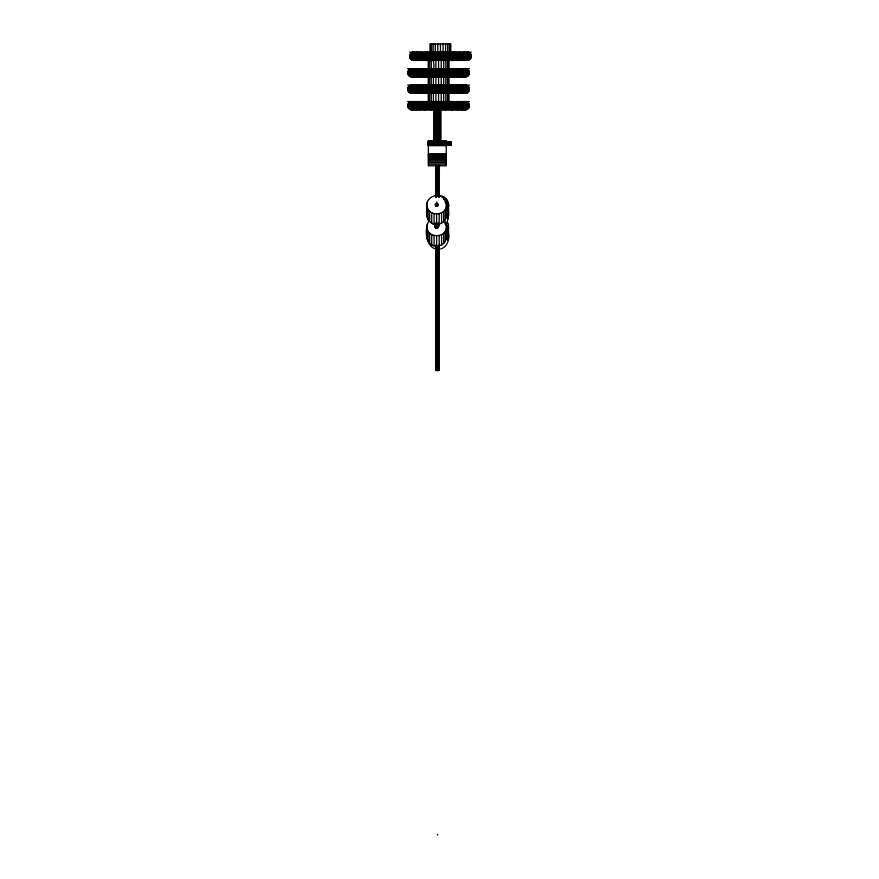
<?xml version="1.0" encoding="UTF-8"?>
<svg xmlns="http://www.w3.org/2000/svg" width="879" height="879" viewBox="0 0 879 879"><rect width="100%" height="100%" fill="white"/><g stroke="black" fill="none" stroke-linecap="round" stroke-linejoin="round"><path stroke-width="1.32" d="M467.199 52.18C472.539 51.96 472.539 60.64 467.199 60.409L413.69 60.409C408.339 60.64 408.339 51.96 413.69 52.18M465.31 68.65C470.661 68.419 470.661 77.099 465.31 76.88L411.801 76.88C406.461 77.099 406.461 68.419 411.801 68.65M465.31 85.109C470.661 84.889 470.661 93.57 465.31 93.339L411.801 93.339C406.461 93.57 406.461 84.889 411.801 85.109M465.31 101.579C470.661 101.349 470.661 110.029 465.31 109.809L411.801 109.809C406.461 110.029 406.461 101.349 411.801 101.579M438.379 223.222C441.687 227.375 433.633 230.529 435.566 225.595M426.853 204.752C426.908 198.588 433.655 194.358 439.379 195.973C448.015 198.017 447.125 208.499 446.609 215.245C446.554 221.42 439.797 225.65 434.083 224.024C425.436 221.991 426.337 211.509 426.853 204.752L427.161 217.465M426.853 215.069L427.216 202.379M443.785 220.233C449.674 227.914 449.092 245.878 436.632 246.197C424.744 245.779 424.865 230.155 428.227 222.002M426.853 236.901L427.216 224.211M446.609 204.928C446.598 215.509 429.721 217.245 427.161 207.147M448.664 204.928L448.301 217.629L448.356 202.544L448.301 207.312C449.982 201.324 444.862 195.545 438.885 195.643M446.609 226.76C446.587 238.681 426.645 238.517 426.853 226.584M445.224 202.093C449.894 207.796 449.015 216.805 446.686 223.343M448.301 229.144L448.356 224.376L447.389 222.145M445.224 223.453C450.487 230.628 450.828 245.933 440.643 248.955M447.949 240.231L448.664 226.76M436.358 369.422C433.962 370.784 440.687 371.136 438.973 369.499M414.207 69.199L415.833 68.65M414.657 69.199L416.283 68.65M414.207 85.659L416.283 85.109M414.657 85.659L415.437 85.252M414.207 102.129L416.283 101.579M414.657 102.129L415.437 101.711M433.512 52.18C430.238 57.212 435.72 63.277 433.413 68.65M447.367 60.409L448.433 56.564L447.367 52.18M431.633 68.65L430.567 72.496L431.633 76.88M445.488 76.88L446.543 73.034L445.488 68.65M431.633 85.109L430.567 88.966L431.633 93.339M445.488 93.339L446.543 89.493L445.488 85.109M431.633 101.579L430.567 105.425L431.633 109.809M445.488 109.809L446.543 105.963L445.488 101.579M436.358 363.631C433.962 364.994 440.687 365.345 438.973 363.708M436.358 346.293C433.962 347.644 440.676 347.996 438.973 346.37M436.358 317.473C433.973 318.813 440.676 319.154 438.973 317.55M436.358 277.303C433.863 278.863 441.489 278.654 438.621 277.27M427.062 52.18C424.205 53.399 424.205 59.201 427.062 60.409M453.817 60.409C456.684 59.201 456.684 53.399 453.817 52.18M425.183 68.65C422.316 69.859 422.316 75.671 425.183 76.88M451.938 76.88C454.795 75.671 454.795 69.859 451.938 68.65M425.183 85.109C422.316 86.329 422.316 92.13 425.183 93.339M451.938 93.339C454.795 92.13 454.795 86.329 451.938 85.109M425.183 101.579C422.316 102.788 422.316 108.6 425.183 109.809M451.938 109.809C454.795 108.6 454.795 102.788 451.938 101.579M421.524 52.18C417.602 52.729 417.602 59.871 421.524 60.409M459.365 60.409C463.277 59.871 463.277 52.729 459.365 52.18M419.635 68.65C415.723 69.188 415.723 76.341 419.635 76.88M457.476 76.88C461.398 76.341 461.398 69.188 457.476 68.65M419.635 85.109C415.723 85.659 415.723 92.8 419.635 93.339M457.476 93.339C461.398 92.8 461.398 85.659 457.476 85.109M419.635 101.579C415.723 102.118 415.723 109.26 419.635 109.809M457.476 109.809C461.398 109.26 461.398 102.118 457.476 101.579M416.877 52.322L417.723 52.18M417.327 52.322L418.173 52.18M417.272 52.18C412.57 52.29 412.57 60.31 417.272 60.409M463.618 60.409C468.309 60.31 468.309 52.29 463.618 52.18M415.382 68.65C410.691 68.749 410.691 76.781 415.382 76.88M461.728 76.88C466.43 76.781 466.43 68.749 461.728 68.65M415.382 85.109C410.691 85.219 410.691 93.24 415.382 93.339M461.728 93.339C466.43 93.24 466.43 85.219 461.728 85.109M415.382 101.579C410.691 101.678 410.691 109.71 415.382 109.809M461.728 109.809C466.43 109.71 466.43 101.678 461.728 101.579M414.602 52.18C409.416 52.037 409.416 60.563 414.602 60.409M466.288 60.409C471.463 60.563 471.463 52.037 466.288 52.18M412.712 68.65C407.537 68.507 407.537 77.022 412.712 76.88M464.398 76.88C469.584 77.022 469.584 68.507 464.398 68.65M412.712 85.109C407.537 84.966 407.537 93.493 412.712 93.339M464.398 93.339C469.584 93.493 469.584 84.966 464.398 85.109M412.712 101.579C407.537 101.437 407.537 109.952 412.712 109.809M464.398 109.809C469.584 109.952 469.584 101.437 464.398 101.579M409.57 52.18L471.309 52.18M412.614 52.322L468.276 52.322M411.614 52.729L469.276 52.729M410.746 53.388L470.133 53.388M410.086 54.245L470.792 54.245M409.68 55.234L471.21 55.234M409.57 56.036L471.309 56.036M409.57 56.564L471.309 56.564M409.68 57.366L471.21 57.366M410.086 58.355L470.792 58.355M410.746 59.212L470.133 59.212M411.614 59.86L469.276 59.86M412.614 60.277L468.276 60.277M407.691 68.65L469.43 68.65M410.724 68.793L466.386 68.793M409.724 69.199L467.386 69.199M408.867 69.848L468.254 69.848M408.208 70.705L468.914 70.705M407.79 71.693L469.32 71.693M407.691 72.496L469.43 72.496M407.691 73.034L469.43 73.034M407.79 73.825L469.32 73.825M408.208 74.825L468.914 74.825M408.867 75.671L468.254 75.671M409.724 76.33L467.386 76.33M410.724 76.737L466.386 76.737M407.691 85.109L469.43 85.109M410.724 85.252L466.386 85.252M409.724 85.659L467.386 85.659M408.867 86.318L468.254 86.318M408.208 87.175L468.914 87.175M407.79 88.164L469.32 88.164M407.691 88.966L469.43 88.966M407.691 89.493L469.43 89.493M407.79 90.295L469.32 90.295M408.208 91.284L468.914 91.284M408.867 92.141L468.254 92.141M409.724 92.789L467.386 92.789M410.724 93.207L466.386 93.207M407.691 101.579L469.43 101.579M410.724 101.711L466.386 101.711M409.724 102.129L467.386 102.129M408.867 102.777L468.254 102.777M408.208 103.634L468.914 103.634M407.79 104.623L469.32 104.623M407.691 105.425L469.43 105.425M407.691 105.963L469.43 105.963M407.79 106.755L469.32 106.755M408.208 107.754L468.914 107.754M408.867 108.6L468.254 108.6M409.724 109.26L467.386 109.26M410.724 109.666L466.386 109.666M428.37 140.981L446.268 140.981M428.37 141.398L446.268 141.398M427.743 145.266L427.743 141.98L451.004 141.98L451.004 145.266L445.675 145.211M427.743 142.035L428.37 142.035M445.675 142.035L451.004 142.035M427.743 142.2L428.37 142.2M445.675 142.2L451.004 142.2M427.743 142.464L451.004 142.464M427.743 142.805L428.37 142.805M445.675 142.805L451.004 142.805M427.743 143.2L451.004 143.2M427.743 143.629L428.37 143.629M445.675 143.629L451.004 143.629M428.37 143.98L446.268 143.98M427.743 144.046L428.37 144.046M445.675 144.046L451.004 144.046M427.743 144.442L428.37 144.442M445.675 144.442L451.004 144.442M427.743 144.782L451.004 144.782M427.743 145.046L428.37 145.046M445.675 145.046L451.004 145.046M427.743 145.211L428.37 145.211M428.37 145.661L446.268 145.661M428.37 154.528L446.268 154.528M428.37 154.979L446.268 154.979M428.37 155.616L446.268 155.616M428.37 156.429L446.268 156.429M428.37 157.418L446.268 157.418M428.37 158.55L446.268 158.55M428.37 159.813L446.268 159.813M428.37 161.187L446.268 161.187M428.37 162.659L446.268 162.659M428.37 164.186L446.268 164.186M433.05 224.321L439.225 224.321M416.877 60.277L418.173 60.409M416.283 76.88L414.657 76.33M415.833 76.88L414.207 76.33M416.283 93.339L414.657 92.789M415.833 93.339L414.207 92.789M416.283 109.809L414.207 109.26M435.534 248.9C431.501 247.856 428.293 244.153 428.304 239.923M414.657 109.26L415.437 109.666M438.16 225.903L438.379 226.672M448.059 218.739L446.774 214.113L446.774 204.016M448.059 240.099L446.774 235.462L446.774 225.376M448.356 212.861L448.664 215.245M446.29 212.861L446.609 215.245M448.356 234.693L448.664 237.077M446.29 234.693L446.609 237.077M428.304 218.563L428.611 220.959M435.885 165.735L436.017 196.962M435.731 165.593L435.841 197.138M450.729 52.18L450.729 43.95L430.15 43.95L430.15 52.18M450.378 43.95L450.378 52.18M449.356 43.95L449.356 52.18M448.85 60.409L448.85 68.65M448.85 76.88L448.85 85.109M448.85 93.339L448.85 102.953M448.499 60.409L448.499 68.65M448.499 76.88L448.499 85.109M448.499 93.339L448.499 102.953M448.356 224.376L448.301 239.462M447.719 43.95L447.719 52.18M447.741 206.257L447.741 216.344M447.741 227.606L447.741 237.704M447.466 60.409L447.466 68.65M447.466 76.88L447.466 85.109M447.466 93.339L447.466 102.953M447.389 200.324L447.389 208.059M446.29 202.544L446.246 217.629M446.29 224.376L446.246 239.462M445.84 60.409L445.84 68.65M445.84 76.88L445.84 85.109M445.84 93.339L445.84 102.953M445.84 198.401L445.84 202.269M445.587 43.95L445.587 52.18M445.334 200.324L445.334 202.895M445.334 222.145L445.334 224.727M445.235 209.521L445.235 219.838M445.235 231.353L445.235 241.67M443.708 60.409L443.708 68.65M443.708 76.88L443.708 85.109M443.708 93.339L443.708 102.953M443.807 196.918L443.807 199.5M443.653 211.41L443.653 221.728M443.653 233.243L443.653 243.56M443.104 43.95L443.104 52.18M441.588 212.861L441.588 223.178M441.588 234.693L441.588 245.01M441.225 60.409L441.225 68.65M441.225 76.88L441.225 85.109M441.225 93.339L441.225 102.953M440.731 109.809L440.731 140.651M440.61 109.809L440.61 140.651M440.445 43.95L440.445 60.409M440.269 109.809L440.269 140.651M439.731 109.809L439.731 140.651M439.379 165.362L439.291 196.841M439.291 244.219L439.291 370.147M439.236 165.208L439.071 196.984M439.192 213.762L439.192 224.079M439.192 235.583L439.071 370.301M439.028 109.809L439.028 140.651M438.742 165.933L438.742 197.105M438.742 245.834L438.742 370.422M438.555 60.409L438.555 109.809M438.335 166.021L438.335 195.83M438.335 245.922L438.335 370.52M438.203 109.809L438.203 140.651M438.324 223.618L438.16 227.441M437.874 166.076L437.874 195.885M437.896 223.156L437.896 227.76M437.874 245.966L437.874 370.564M437.775 43.95L437.775 52.18M437.555 223.398L437.555 228.002M437.555 834.402L437.555 835.05M437.313 109.809L437.313 140.651M437.39 166.076L437.39 195.885M437.39 245.977L437.39 370.575M437.16 223.552L437.16 228.155M436.918 166.043L436.918 195.852M436.918 245.944L436.918 370.542M436.819 202.093L436.819 205.961M436.731 224.321L436.731 228.21M436.632 214.047L436.632 224.365M436.632 235.88L436.632 246.197M436.434 109.809L436.434 140.651M436.489 165.966L436.489 197.138M436.489 245.867L436.489 370.466M436.303 223.552L436.303 228.155M436.039 165.12L436.138 197.028M436.138 245.757L436.138 370.345M435.896 60.409L435.896 68.65M435.896 76.88L435.896 85.109M435.896 93.339L435.896 102.953M435.808 165.263L435.874 196.885M435.907 223.398L435.907 228.002M435.808 245.142L435.874 370.202M435.61 109.809L435.61 140.651M435.709 165.417L435.731 196.731M435.709 245.296L435.731 370.037M435.566 223.156L435.566 227.76M435.292 43.95L435.292 52.18M435.303 223.607L435.303 227.441M435.083 223.222L435.138 227.068M434.907 109.809L434.907 140.651M434.358 109.809L434.358 140.651M434.017 109.809L434.017 140.651M434.083 213.707L434.083 224.024M434.083 235.539L434.083 245.856M433.907 109.809L433.907 140.651M433.413 76.88L433.413 85.109M433.413 93.339L433.413 102.953M433.16 43.95L433.16 52.18M431.71 212.773L431.71 223.09M431.71 234.605L431.71 244.922M431.534 43.95L431.534 52.18M431.281 60.409L431.281 68.65M431.281 76.88L431.281 85.109M431.281 93.339L431.281 102.953M430.501 43.95L430.501 52.18M429.644 60.409L429.644 68.65M429.644 76.88L429.644 85.109M429.644 93.339L429.644 102.953M429.677 211.29L429.677 221.607M429.677 233.122L429.677 243.439M428.622 60.409L428.622 68.65M428.622 76.88L428.622 85.109M428.622 93.339L428.622 102.953M428.271 60.409L428.271 68.65M428.271 76.88L428.271 85.109M428.271 93.339L428.271 102.953M428.128 209.367L428.128 219.684M428.128 231.199L428.128 241.516M427.161 228.969L427.161 239.286M446.268 140.651L428.37 140.684L428.37 165.757L446.268 165.757L446.268 140.651M446.268 154.232L428.37 154.232L446.268 154.286M435.907 206.169A1.648 1.538 0 0 0 438.379 204.84A1.648 1.538 0 0 0 435.907 203.521A1.648 1.538 0 0 0 435.907 206.169"/></g></svg>
